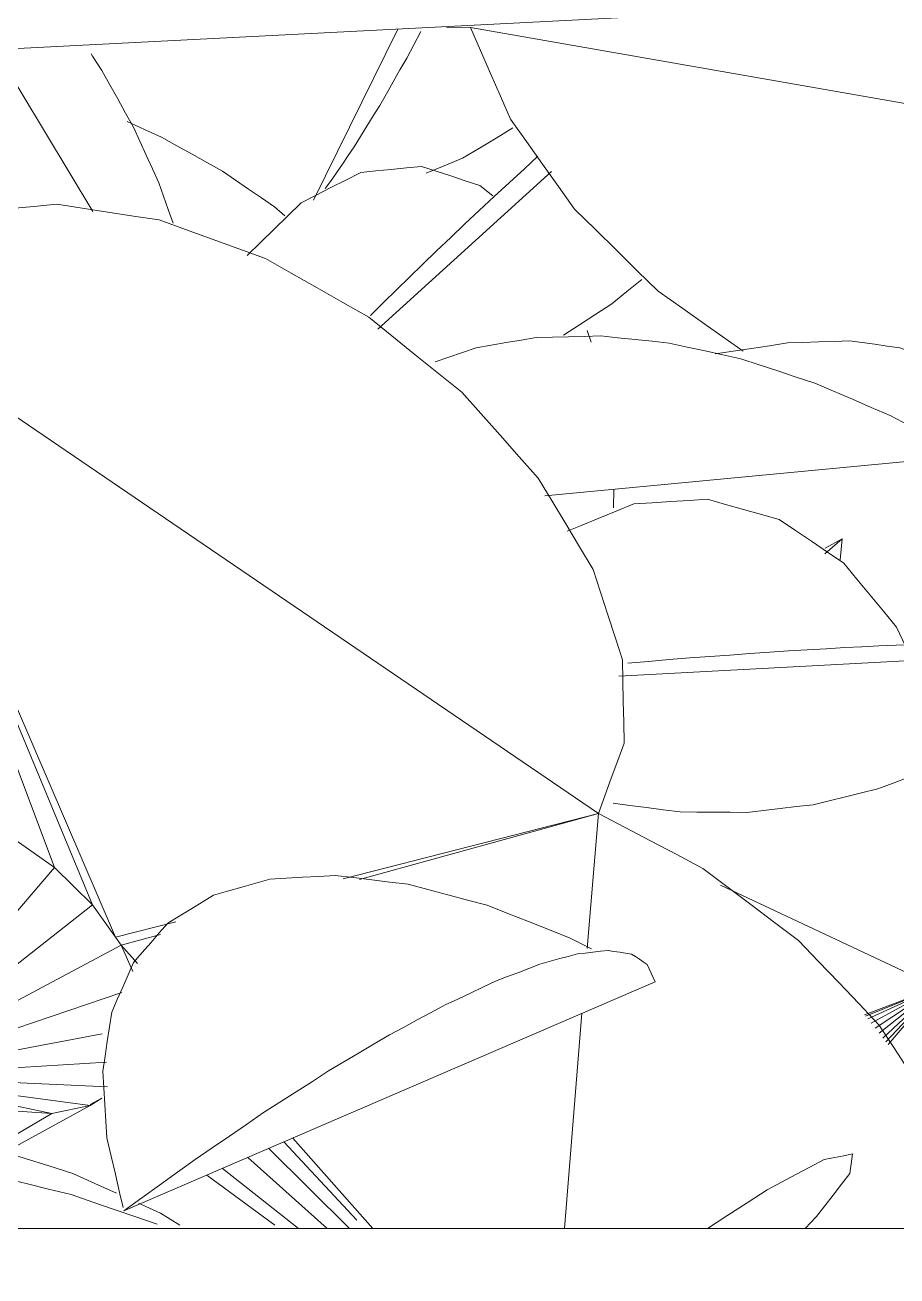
# Model space of a CAD drawing. Header units: metres. Extents: x -18.34 to -13.25, y -25.49 to -16.26.
# Drawn here: x -17.8561 to -17.8117, y -20.8137 to -20.7499 of the extents above; entities that cross this region are included whole.
import ezdxf

# ---------------------------------------------------------------- set-up
doc = ezdxf.new("R2010")
doc.units = ezdxf.units.M
for name, color, linetype, lineweight in [('Importações nas famílias', 7, 'Continuous', 5), ('Quadro estrutural', 7, 'Continuous', 5), ('Vegetação', 7, 'Continuous', 5)]:
    doc.layers.add(name, color=color, linetype=linetype, lineweight=lineweight)

# ---------------------------------------------------------------- blocks, each defined once
blk = doc.blocks.new('Planta_pergolado_12200 - plantas pergolado_skp_Component_12-V1389-Pavimento 02 - Executivo')
at = {"layer": 'Importações nas famílias', "color": 9, "flags": 128}
for points in [[(0.139954, 0.03101), (0.139145, 0.030566), (0.138306, 0.030106)], [(0.138306, 0.030106), (0.137562, 0.029542), (0.136817, 0.028978), (0.136073, 0.028414)]]:
    blk.add_lwpolyline(points, dxfattribs=at)
blk = doc.blocks.new('Planta_pergolado_12200 - plantas pergolado_skp_Component_12-V7-Pavimento 02 - Executivo')
at = {"layer": 'Importações nas famílias', "color": 9, "flags": 128}
for points in [[(0.146968, 0.033379), (0.147629, 0.033025), (0.14829, 0.032671), (0.14895, 0.032316), (0.149611, 0.031962)], [(0.149611, 0.031962), (0.150378, 0.031639), (0.151146, 0.031315), (0.151913, 0.030992), (0.15268, 0.030668)], [(0.15268, 0.030668), (0.153536, 0.030383), (0.154392, 0.030098)]]:
    blk.add_lwpolyline(points, dxfattribs=at)
blk = doc.blocks.new('Planta_pergolado_12200 - plantas pergolado_skp_Component_17-V2489-Pavimento 02 - Executivo')
at = {"layer": 'Importações nas famílias', "color": 9}
for p, q in [((0.129426, 0.045015), (0.129352, 0.045903)), ((0.13152, 0.03763), (0.13126, 0.038165)), ((0.146293, 0.033744), (0.145722, 0.03305)), ((0.145722, 0.03305), (0.145056, 0.032615)), ((0.137345, 0.031307), (0.13668, 0.031743))]:
    blk.add_line(p, q, dxfattribs=at)
at = {"layer": 'Importações nas famílias', "color": 9, "flags": 128}
blk.add_lwpolyline([(0.139488, 0.030861), (0.138774, 0.03101), (0.13806, 0.031159), (0.137345, 0.031307)], dxfattribs=at)
blk = doc.blocks.new('Planta_pergolado_12200 - plantas pergolado_skp_Component_16-V2490-Pavimento 02 - Executivo')
for name in ['Planta_pergolado_12200 - plantas pergolado_skp_Component_17-V2489-Pavimento 02 - Executivo', 'Planta_pergolado_12200 - plantas pergolado_skp_Component_12-V7-Pavimento 02 - Executivo', 'Planta_pergolado_12200 - plantas pergolado_skp_Component_12-V1389-Pavimento 02 - Executivo']:
    blk.add_blockref(name, (0, 0))
blk = doc.blocks.new('Planta_pergolado_12200 - plantas pergolado_skp_-V2507-Pavimento 02 - Executivo')
blk.add_blockref('Planta_pergolado_12200 - plantas pergolado_skp_Component_16-V2490-Pavimento 02 - Executivo', (0, 0))
blk = doc.blocks.new('Planta_pergolado_12200 - plantas pergolado_skp_Component_12-V1468-Pavimento 02 - Executivo')
at = {"layer": 'Importações nas famílias', "color": 9}
for p, q in [((0.142039, 0.024325), (0.145149, 0.03287)), ((0.14444, 0.031897), (0.144658, 0.032255))]:
    blk.add_line(p, q, dxfattribs=at)
at = {"layer": 'Importações nas famílias', "color": 9, "flags": 128}
for points in [[(0.1435, 0.030127), (0.143735, 0.030569), (0.14397, 0.031012), (0.144205, 0.031454), (0.14444, 0.031897)], [(0.139954, 0.03101), (0.139145, 0.030566), (0.138306, 0.030106)], [(0.138306, 0.030106), (0.137562, 0.029542), (0.136817, 0.028978), (0.136073, 0.028414)], [(0.142506, 0.028037), (0.142754, 0.02856), (0.143003, 0.029082), (0.143251, 0.029605), (0.1435, 0.030127)], [(0.141469, 0.025652), (0.141728, 0.026248), (0.141987, 0.026845), (0.142246, 0.027441), (0.142506, 0.028037)], [(0.140935, 0.024324), (0.141202, 0.024988), (0.141469, 0.025652)]]:
    blk.add_lwpolyline(points, dxfattribs=at)
blk = doc.blocks.new('Planta_pergolado_12200 - plantas pergolado_skp_Component_12-V114-Pavimento 02 - Executivo')
at = {"layer": 'Importações nas famílias', "color": 9}
blk.add_line((0.146429, 0.033756), (0.146968, 0.033379), dxfattribs=at)
at = {"layer": 'Importações nas famílias', "color": 9, "flags": 128}
for points in [[(0.146968, 0.033379), (0.147629, 0.033025), (0.14829, 0.032671), (0.14895, 0.032316), (0.149611, 0.031962)], [(0.149611, 0.031962), (0.150378, 0.031639), (0.151146, 0.031315), (0.151913, 0.030992), (0.15268, 0.030668)], [(0.15268, 0.030668), (0.153536, 0.030383), (0.154392, 0.030098)]]:
    blk.add_lwpolyline(points, dxfattribs=at)
blk = doc.blocks.new('Planta_pergolado_12200 - plantas pergolado_skp_Component_17-V2557-Pavimento 02 - Executivo')
at = {"layer": 'Importações nas famílias', "color": 9}
for p, q in [((0.129426, 0.045015), (0.129352, 0.045903)), ((0.13152, 0.03763), (0.13126, 0.038165)), ((0.137345, 0.031307), (0.13668, 0.031743))]:
    blk.add_line(p, q, dxfattribs=at)
at = {"layer": 'Importações nas famílias', "color": 9, "flags": 128}
for points in [[(0.148008, 0.035823), (0.147437, 0.03513), (0.146865, 0.034437), (0.146293, 0.033744), (0.145722, 0.03305)], [(0.145722, 0.03305), (0.145056, 0.032615), (0.144391, 0.032179), (0.143725, 0.031743), (0.143059, 0.031307)], [(0.140202, 0.030713), (0.139488, 0.030861), (0.138774, 0.03101), (0.13806, 0.031159), (0.137345, 0.031307)], [(0.143059, 0.031307), (0.142345, 0.031159), (0.141631, 0.03101), (0.140917, 0.030861), (0.140202, 0.030713)]]:
    blk.add_lwpolyline(points, dxfattribs=at)
blk = doc.blocks.new('Planta_pergolado_12200 - plantas pergolado_skp_Component_16-V2558-Pavimento 02 - Executivo')
for name in ['Planta_pergolado_12200 - plantas pergolado_skp_Component_17-V2557-Pavimento 02 - Executivo', 'Planta_pergolado_12200 - plantas pergolado_skp_Component_12-V114-Pavimento 02 - Executivo', 'Planta_pergolado_12200 - plantas pergolado_skp_Component_12-V1468-Pavimento 02 - Executivo']:
    blk.add_blockref(name, (0, 0))
blk = doc.blocks.new('Planta_pergolado_12200 - plantas pergolado_skp_-V2575-Pavimento 02 - Executivo')
blk.add_blockref('Planta_pergolado_12200 - plantas pergolado_skp_Component_16-V2558-Pavimento 02 - Executivo', (0, 0))
blk = doc.blocks.new('Planta_pergolado_12200 - plantas pergolado_skp_-V2576-Pavimento 02 - Executivo')
at = {"rotation": 89.9999999999999}
for name in ['Planta_pergolado_12200 - plantas pergolado_skp_-V2575-Pavimento 02 - Executivo', 'Planta_pergolado_12200 - plantas pergolado_skp_-V2507-Pavimento 02 - Executivo']:
    blk.add_blockref(name, (0.696245, 0.01573), dxfattribs=at)
blk = doc.blocks.new('Planta_pergolado_12200 - plantas pergolado_skp_Component_12-V2769-Pavimento 02 - Executivo')
at = {"layer": 'Importações nas famílias', "color": 9}
for p, q in [((0.186091, 0.276065), (0.177946, 0.265362)), ((0.175476, 0.262115), (0.170155, 0.255122))]:
    blk.add_line(p, q, dxfattribs=at)
at = {"layer": 'Importações nas famílias', "color": 9, "flags": 128}
for points in [[(0.186091, 0.276065), (0.185327, 0.275535), (0.184564, 0.275005), (0.1838, 0.274476), (0.183037, 0.273946)], [(0.186151, 0.272047), (0.186136, 0.273051), (0.186121, 0.274056), (0.186106, 0.27506), (0.186091, 0.276065)], [(0.183037, 0.273946), (0.182308, 0.273383), (0.181579, 0.27282), (0.18085, 0.272257), (0.180121, 0.271693)], [(0.185777, 0.268063), (0.18587, 0.269059), (0.185964, 0.270055), (0.186057, 0.271051), (0.186151, 0.272047)], [(0.180121, 0.271693), (0.179434, 0.271103), (0.178747, 0.270512), (0.178061, 0.269922), (0.177374, 0.269331)], [(0.177374, 0.269331), (0.176738, 0.26872), (0.176101, 0.268109), (0.175464, 0.267498)], [(0.184977, 0.264207), (0.185177, 0.265171), (0.185377, 0.266135), (0.185577, 0.267099), (0.185777, 0.268063)], [(0.183769, 0.260569), (0.184071, 0.261478), (0.184373, 0.262388), (0.184675, 0.263297), (0.184977, 0.264207)], [(0.17105, 0.262596), (0.170963, 0.262488), (0.170447, 0.261856)], [(0.170447, 0.261856), (0.170001, 0.261224), (0.169554, 0.260592), (0.169108, 0.259959), (0.168661, 0.259327)], [(0.182183, 0.257234), (0.18258, 0.258068), (0.182976, 0.258902), (0.183373, 0.259735), (0.183769, 0.260569)], [(0.168661, 0.259327), (0.168289, 0.258702), (0.167917, 0.258077), (0.167545, 0.257451), (0.167173, 0.256826)], [(0.180256, 0.254281), (0.180738, 0.255019), (0.18122, 0.255758), (0.181702, 0.256496), (0.182183, 0.257234)], [(0.167173, 0.256826), (0.166879, 0.256215), (0.166585, 0.255604), (0.166291, 0.254992)], [(0.179144, 0.25303), (0.1797, 0.253656), (0.180256, 0.254281)]]:
    blk.add_lwpolyline(points, dxfattribs=at)
blk = doc.blocks.new('Planta_pergolado_12200 - plantas pergolado_skp_Component_12-V1763-Pavimento 02 - Executivo')
at = {"layer": 'Importações nas famílias', "color": 9}
blk.add_line((0.148624, 0.259382), (0.156041, 0.251015), dxfattribs=at)
at = {"layer": 'Importações nas famílias', "color": 9, "flags": 128}
for points in [[(0.151847, 0.257166), (0.151203, 0.257903), (0.150559, 0.258641), (0.149915, 0.259378), (0.14934, 0.260037)], [(0.154258, 0.254316), (0.153656, 0.255029), (0.153053, 0.255741), (0.15245, 0.256454), (0.151847, 0.257166)], [(0.143786, 0.254732), (0.144431, 0.254078), (0.145076, 0.253424)], [(0.156449, 0.251633), (0.155901, 0.252303), (0.155354, 0.252974), (0.154806, 0.253645), (0.154258, 0.254316)], [(0.145076, 0.253424), (0.145786, 0.252842), (0.146497, 0.252261), (0.147207, 0.25168)]]:
    blk.add_lwpolyline(points, dxfattribs=at)
blk = doc.blocks.new('Planta_pergolado_12200 - plantas pergolado_skp_Component_12-V1764-Pavimento 02 - Executivo')
at = {"layer": 'Importações nas famílias', "color": 9}
blk.add_line((0.119813, 0.239573), (0.142829, 0.235803), dxfattribs=at)
at = {"layer": 'Importações nas famílias', "color": 9, "flags": 128}
for points in [[(0.120571, 0.239679), (0.120381, 0.239652), (0.120192, 0.239626), (0.120002, 0.239599), (0.119813, 0.239573)], [(0.119813, 0.239573), (0.120367, 0.238967), (0.120921, 0.238361), (0.121476, 0.237755), (0.12203, 0.237149)], [(0.12191, 0.239656), (0.121575, 0.239662), (0.121241, 0.239668), (0.120906, 0.239673), (0.120571, 0.239679)], [(0.1238, 0.239505), (0.123327, 0.239543), (0.122855, 0.239581), (0.122383, 0.239618), (0.12191, 0.239656)], [(0.126194, 0.239228), (0.125596, 0.239297), (0.124997, 0.239366), (0.124398, 0.239436), (0.1238, 0.239505)], [(0.129038, 0.238833), (0.128327, 0.238932), (0.127616, 0.23903), (0.126905, 0.239129), (0.126194, 0.239228)], [(0.132265, 0.238328), (0.131458, 0.238454), (0.130652, 0.23858), (0.129845, 0.238707), (0.129038, 0.238833)], [(0.135798, 0.237726), (0.134915, 0.237876), (0.134032, 0.238027), (0.133148, 0.238177), (0.132265, 0.238328)], [(0.139555, 0.23704), (0.138616, 0.237211), (0.137677, 0.237383), (0.136738, 0.237554), (0.135798, 0.237726)], [(0.12203, 0.237149), (0.122643, 0.23662), (0.123256, 0.23609), (0.123868, 0.23556), (0.124481, 0.23503)], [(0.142475, 0.236475), (0.141502, 0.236663), (0.140529, 0.236852), (0.139555, 0.23704)], [(0.124481, 0.23503), (0.125146, 0.234582), (0.125811, 0.234134), (0.126475, 0.233686), (0.12714, 0.233239)], [(0.12714, 0.233239), (0.127849, 0.232878), (0.128558, 0.232516), (0.129267, 0.232155), (0.129976, 0.231794)], [(0.129976, 0.231794), (0.130721, 0.231524), (0.131467, 0.231254), (0.132212, 0.230984), (0.132958, 0.230714)], [(0.132958, 0.230714), (0.133732, 0.230538), (0.134505, 0.230361), (0.135279, 0.230185), (0.136053, 0.230009)], [(0.136053, 0.230009), (0.136846, 0.229929), (0.137639, 0.229848), (0.138432, 0.229768), (0.139226, 0.229687)], [(0.139226, 0.229687), (0.14003, 0.229704), (0.140834, 0.22972), (0.141638, 0.229736), (0.142442, 0.229753)]]:
    blk.add_lwpolyline(points, dxfattribs=at)
blk = doc.blocks.new('Planta_pergolado_12200 - plantas pergolado_skp_Component_17-V2770-Pavimento 02 - Executivo')
at = {"layer": 'Importações nas famílias', "color": 9}
for p, q in [((0.12936, 0.238654), (0.129911, 0.239556)), ((0.126129, 0.222713), (0.136923, 0.226418)), ((0.126129, 0.222713), (0.12578, 0.216691)), ((0.126129, 0.222713), (0.128871, 0.220445)), ((0.126129, 0.222713), (0.129086, 0.220662)), ((0.126129, 0.222713), (0.129264, 0.220841)), ((0.126129, 0.222713), (0.129384, 0.220962)), ((0.126129, 0.222713), (0.12944, 0.221018)), ((0.126129, 0.222713), (0.129439, 0.221017)), ((0.128171, 0.21974), (0.126129, 0.222713)), ((0.126129, 0.222713), (0.128281, 0.219851)), ((0.126129, 0.222713), (0.128443, 0.220015)), ((0.126129, 0.222713), (0.128647, 0.22022))]:
    blk.add_line(p, q, dxfattribs=at)
at = {"layer": 'Importações nas famílias', "color": 9, "flags": 128}
for points in [[(0.13603, 0.24406), (0.136904, 0.244208), (0.137779, 0.244355), (0.138653, 0.244502), (0.139528, 0.244649)], [(0.139528, 0.244649), (0.140397, 0.244499), (0.141266, 0.244349), (0.142136, 0.244199), (0.143005, 0.244049)], [(0.13275, 0.242323), (0.13357, 0.242758), (0.13439, 0.243192), (0.13521, 0.243626), (0.13603, 0.24406)], [(0.143005, 0.244049), (0.14381, 0.243612), (0.144615, 0.243175), (0.145419, 0.242738), (0.146027, 0.242408)], [(0.129911, 0.239556), (0.13062, 0.240248), (0.13133, 0.24094), (0.13204, 0.241631), (0.13275, 0.242323)], [(0.126287, 0.231742), (0.126642, 0.232793), (0.126881, 0.233504)], [(0.125749, 0.227229), (0.125883, 0.228357), (0.126018, 0.229485), (0.126152, 0.230614), (0.126287, 0.231742)], [(0.126129, 0.222713), (0.126034, 0.223842), (0.125939, 0.224971), (0.125844, 0.2261), (0.125749, 0.227229)], [(0.122616, 0.222362), (0.123494, 0.22245), (0.124373, 0.222538), (0.125251, 0.222626), (0.126129, 0.222713)], [(0.119274, 0.220847), (0.120109, 0.221226), (0.120945, 0.221605), (0.121781, 0.221983), (0.122616, 0.222362)], [(0.11633, 0.218273), (0.117066, 0.218917), (0.117802, 0.21956), (0.118538, 0.220204), (0.119274, 0.220847)], [(0.113985, 0.214814), (0.114571, 0.215679), (0.115157, 0.216544), (0.115744, 0.217408), (0.11633, 0.218273)], [(0.113192, 0.212761), (0.113588, 0.213788), (0.113985, 0.214814)]]:
    blk.add_lwpolyline(points, dxfattribs=at)
blk = doc.blocks.new('Planta_pergolado_12200 - plantas pergolado_skp_Component_16-V2771-Pavimento 02 - Executivo')
for name in ['Planta_pergolado_12200 - plantas pergolado_skp_Component_12-V2769-Pavimento 02 - Executivo', 'Planta_pergolado_12200 - plantas pergolado_skp_Component_12-V1763-Pavimento 02 - Executivo', 'Planta_pergolado_12200 - plantas pergolado_skp_Component_17-V2770-Pavimento 02 - Executivo', 'Planta_pergolado_12200 - plantas pergolado_skp_Component_12-V1764-Pavimento 02 - Executivo']:
    blk.add_blockref(name, (0, 0))
blk = doc.blocks.new('Planta_pergolado_12200 - plantas pergolado_skp_Component_12-V2772-Pavimento 02 - Executivo')
at = {"layer": 'Importações nas famílias', "color": 9}
for p, q in [((0.170963, 0.262488), (0.170447, 0.261856)), ((0.183769, 0.260569), (0.183976, 0.261191))]:
    blk.add_line(p, q, dxfattribs=at)
at = {"layer": 'Importações nas famílias', "color": 9, "flags": 128}
for points in [[(0.184564, 0.275005), (0.1838, 0.274476), (0.183037, 0.273946)], [(0.183037, 0.273946), (0.182308, 0.273383), (0.181579, 0.27282), (0.18085, 0.272257), (0.180121, 0.271693)], [(0.186151, 0.272047), (0.186136, 0.273051), (0.186121, 0.274056)], [(0.185777, 0.268063), (0.18587, 0.269059), (0.185964, 0.270055), (0.186057, 0.271051), (0.186151, 0.272047)], [(0.180121, 0.271693), (0.179434, 0.271103), (0.178747, 0.270512), (0.178061, 0.269922), (0.177374, 0.269331)], [(0.177374, 0.269331), (0.176738, 0.26872), (0.176101, 0.268109), (0.175464, 0.267498)], [(0.184977, 0.264207), (0.185177, 0.265171), (0.185377, 0.266135), (0.185577, 0.267099), (0.185777, 0.268063)], [(0.184071, 0.261478), (0.184373, 0.262388), (0.184675, 0.263297), (0.184977, 0.264207)], [(0.170447, 0.261856), (0.170001, 0.261224), (0.169554, 0.260592), (0.169108, 0.259959), (0.168661, 0.259327)], [(0.182183, 0.257234), (0.18258, 0.258068), (0.182976, 0.258902), (0.183373, 0.259735), (0.183769, 0.260569)], [(0.168661, 0.259327), (0.168289, 0.258702), (0.167917, 0.258077), (0.167545, 0.257451), (0.167173, 0.256826)], [(0.180256, 0.254281), (0.180738, 0.255019), (0.18122, 0.255758), (0.181702, 0.256496), (0.182183, 0.257234)], [(0.167173, 0.256826), (0.166879, 0.256215), (0.166585, 0.255604), (0.166291, 0.254992)], [(0.179144, 0.25303), (0.1797, 0.253656), (0.180256, 0.254281)]]:
    blk.add_lwpolyline(points, dxfattribs=at)
blk = doc.blocks.new('Planta_pergolado_12200 - plantas pergolado_skp_Component_12-V1769-Pavimento 02 - Executivo')
at = {"layer": 'Importações nas famílias', "color": 9, "flags": 128}
for points in [[(0.143786, 0.254732), (0.144431, 0.254078), (0.145076, 0.253424)], [(0.145076, 0.253424), (0.145786, 0.252842), (0.146497, 0.252261), (0.147207, 0.25168)], [(0.156449, 0.251633), (0.155901, 0.252303), (0.155354, 0.252974)]]:
    blk.add_lwpolyline(points, dxfattribs=at)
blk = doc.blocks.new('Planta_pergolado_12200 - plantas pergolado_skp_Component_17-V2775-Pavimento 02 - Executivo')
at = {"layer": 'Importações nas famílias', "color": 9}
blk.add_line((0.129392, 0.238706), (0.129911, 0.239556), dxfattribs=at)
at = {"layer": 'Importações nas famílias', "color": 9, "flags": 128}
for points in [[(0.13603, 0.24406), (0.136904, 0.244208), (0.137779, 0.244355), (0.138653, 0.244502), (0.139528, 0.244649)], [(0.139528, 0.244649), (0.140397, 0.244499), (0.141266, 0.244349), (0.142136, 0.244199), (0.143005, 0.244049)], [(0.13275, 0.242323), (0.13357, 0.242758), (0.13439, 0.243192), (0.13521, 0.243626), (0.13603, 0.24406)], [(0.143005, 0.244049), (0.14381, 0.243612), (0.144615, 0.243175), (0.145419, 0.242738), (0.146027, 0.242408)], [(0.129911, 0.239556), (0.13062, 0.240248), (0.13133, 0.24094), (0.13204, 0.241631), (0.13275, 0.242323)], [(0.126287, 0.231742), (0.126642, 0.232793), (0.126881, 0.233504)], [(0.125749, 0.227229), (0.125883, 0.228357), (0.126018, 0.229485), (0.126152, 0.230614), (0.126287, 0.231742)], [(0.125939, 0.224971), (0.125844, 0.2261), (0.125749, 0.227229)], [(0.122616, 0.222362), (0.123494, 0.22245), (0.124373, 0.222538)], [(0.119274, 0.220847), (0.120109, 0.221226), (0.120945, 0.221605), (0.121781, 0.221983), (0.122616, 0.222362)], [(0.11633, 0.218273), (0.117066, 0.218917), (0.117802, 0.21956), (0.118538, 0.220204), (0.119274, 0.220847)], [(0.113985, 0.214814), (0.114571, 0.215679), (0.115157, 0.216544), (0.115744, 0.217408), (0.11633, 0.218273)], [(0.113192, 0.212761), (0.113588, 0.213788), (0.113985, 0.214814)]]:
    blk.add_lwpolyline(points, dxfattribs=at)
blk = doc.blocks.new('Planta_pergolado_12200 - plantas pergolado_skp_Component_16-V2776-Pavimento 02 - Executivo')
for name in ['Planta_pergolado_12200 - plantas pergolado_skp_Component_12-V2772-Pavimento 02 - Executivo', 'Planta_pergolado_12200 - plantas pergolado_skp_Component_12-V1769-Pavimento 02 - Executivo', 'Planta_pergolado_12200 - plantas pergolado_skp_Component_17-V2775-Pavimento 02 - Executivo']:
    blk.add_blockref(name, (0, 0))
blk = doc.blocks.new('Planta_pergolado_12200 - plantas pergolado_skp_Component_17-V2781-Pavimento 02 - Executivo')
at = {"layer": 'Importações nas famílias', "color": 9}
blk.add_line((0.192863, 0.159921), (0.192938, 0.160543), dxfattribs=at)
at = {"layer": 'Importações nas famílias', "color": 9, "flags": 128}
for points in [[(0.193418, 0.162558), (0.193548, 0.162694), (0.193677, 0.16283), (0.193806, 0.162967), (0.193936, 0.163103)], [(0.193936, 0.163103), (0.194064, 0.16286), (0.194192, 0.162617), (0.194319, 0.162374), (0.194447, 0.162131)], [(0.192938, 0.160543), (0.193058, 0.161047), (0.193178, 0.16155), (0.193298, 0.162054), (0.193418, 0.162558)], [(0.194447, 0.162131), (0.194563, 0.16153), (0.194678, 0.160928), (0.194793, 0.160327), (0.194909, 0.159725)], [(0.194909, 0.159725), (0.195002, 0.158817), (0.195095, 0.157908), (0.195184, 0.157034)]]:
    blk.add_lwpolyline(points, dxfattribs=at)
blk = doc.blocks.new('Planta_pergolado_12200 - plantas pergolado_skp_Component_16-V2782-Pavimento 02 - Executivo')
blk.add_blockref('Planta_pergolado_12200 - plantas pergolado_skp_Component_17-V2781-Pavimento 02 - Executivo', (0, 0))
blk = doc.blocks.new('Planta_pergolado_12200 - plantas pergolado_skp_-V2786-Pavimento 02 - Executivo')
blk.add_blockref('Planta_pergolado_12200 - plantas pergolado_skp_Component_16-V2782-Pavimento 02 - Executivo', (0, 0))
blk = doc.blocks.new('Planta_pergolado_12200 - plantas pergolado_skp_-V2787-Pavimento 02 - Executivo')
for name in ['Planta_pergolado_12200 - plantas pergolado_skp_Component_16-V2771-Pavimento 02 - Executivo', 'Planta_pergolado_12200 - plantas pergolado_skp_Component_16-V2776-Pavimento 02 - Executivo']:
    blk.add_blockref(name, (0, 0))
at = {"xscale": 1.254472261797389, "yscale": 1.254472261797389, "zscale": 1.254472261797389, "rotation": 44.99999999999149}
blk.add_blockref('Planta_pergolado_12200 - plantas pergolado_skp_-V2786-Pavimento 02 - Executivo', (0.101937, -0.102346), dxfattribs=at)
blk = doc.blocks.new('Planta_pergolado_12200 - plantas pergolado_skp_-V2846-Pavimento 02 - Executivo')
at = {"rotation": 89.9999999999999}
blk.add_blockref('Planta_pergolado_12200 - plantas pergolado_skp_-V2787-Pavimento 02 - Executivo', (0.274037, 0.01573), dxfattribs=at)
blk = doc.blocks.new('Planta_pergolado_12200 - plantas pergolado_skp_Component_12-V2990-Pavimento 02 - Executivo')
at = {"layer": 'Importações nas famílias', "color": 9}
for p, q in [((-0.269228, 0.287626), (-0.270344, 0.288129)), ((-0.268241, 0.287019), (-0.269228, 0.287626))]:
    blk.add_line(p, q, dxfattribs=at)
at = {"layer": 'Importações nas famílias', "color": 9, "flags": 128}
for points in [[(-0.27369, 0.289639), (-0.274907, 0.290027), (-0.276125, 0.290415), (-0.277342, 0.290803), (-0.27856, 0.29119)], [(-0.278376, 0.289694), (-0.277225, 0.289412), (-0.276075, 0.28913), (-0.274924, 0.288847), (-0.273773, 0.288565)], [(-0.271459, 0.288633), (-0.272575, 0.289136), (-0.27369, 0.289639)], [(-0.273773, 0.288565), (-0.272678, 0.288189), (-0.271582, 0.287813), (-0.270487, 0.287437), (-0.269392, 0.287061)]]:
    blk.add_lwpolyline(points, dxfattribs=at)
blk = doc.blocks.new('Planta_pergolado_12200 - plantas pergolado_skp_Component_12-V2991-Pavimento 02 - Executivo')
at = {"layer": 'Importações nas famílias', "color": 9}
for p, q in [((-0.247272, 0.301083), (-0.248356, 0.301639)), ((-0.271088, 0.28774), (-0.244021, 0.299412))]:
    blk.add_line(p, q, dxfattribs=at)
at = {"layer": 'Importações nas famílias', "color": 9, "flags": 128}
for points in [[(-0.263654, 0.30464), (-0.26437, 0.304437), (-0.265086, 0.304233), (-0.265803, 0.304029), (-0.266519, 0.303825)], [(-0.260323, 0.304826), (-0.261156, 0.30478), (-0.261988, 0.304733), (-0.262821, 0.304687), (-0.263654, 0.30464)], [(-0.256603, 0.304379), (-0.257533, 0.304491), (-0.258463, 0.304603), (-0.259393, 0.304715), (-0.260323, 0.304826)], [(-0.252583, 0.303308), (-0.253588, 0.303576), (-0.254593, 0.303843), (-0.255598, 0.304111), (-0.256603, 0.304379)], [(-0.266519, 0.303825), (-0.267102, 0.303469), (-0.267684, 0.303113), (-0.268267, 0.302756), (-0.26885, 0.3024)], [(-0.248356, 0.301639), (-0.249413, 0.302057), (-0.250469, 0.302474), (-0.251526, 0.302891), (-0.252583, 0.303308)], [(-0.26885, 0.3024), (-0.269286, 0.301899), (-0.269721, 0.301399), (-0.270157, 0.300898), (-0.270593, 0.300398)], [(-0.249901, 0.300308), (-0.249421, 0.300439), (-0.248941, 0.300571), (-0.248461, 0.300702), (-0.247982, 0.300833)], [(-0.247982, 0.300833), (-0.247591, 0.300876), (-0.2472, 0.300919), (-0.24681, 0.300962), (-0.246419, 0.301005)], [(-0.246419, 0.301005), (-0.246122, 0.30096), (-0.245824, 0.300915), (-0.245527, 0.300869), (-0.24523, 0.300824)], [(-0.24523, 0.300824), (-0.245029, 0.300691), (-0.244829, 0.300557), (-0.244628, 0.300424), (-0.244428, 0.300291)], [(-0.270593, 0.300398), (-0.270871, 0.299765), (-0.271149, 0.299132), (-0.271428, 0.298499), (-0.271706, 0.297866)], [(-0.252155, 0.299438), (-0.251591, 0.299655), (-0.251028, 0.299873), (-0.250464, 0.300091), (-0.249901, 0.300308)], [(-0.244428, 0.300291), (-0.244326, 0.300071), (-0.244224, 0.299851), (-0.244123, 0.299632), (-0.244021, 0.299412)], [(-0.254718, 0.298231), (-0.254077, 0.298532), (-0.253436, 0.298834), (-0.252795, 0.299136), (-0.252155, 0.299438)], [(-0.271706, 0.297866), (-0.271821, 0.297116), (-0.271935, 0.296365), (-0.27205, 0.295615), (-0.272165, 0.294864)], [(-0.257564, 0.296701), (-0.256852, 0.297083), (-0.256141, 0.297466), (-0.25543, 0.297848), (-0.254718, 0.298231)], [(-0.260659, 0.294865), (-0.259885, 0.295324), (-0.259111, 0.295783), (-0.258337, 0.296242), (-0.257564, 0.296701)], [(-0.272165, 0.294864), (-0.272113, 0.294014), (-0.272061, 0.293163), (-0.272009, 0.292313), (-0.271957, 0.291462)], [(-0.263969, 0.292743), (-0.263142, 0.293274), (-0.262314, 0.293804), (-0.261486, 0.294334), (-0.260659, 0.294865)], [(-0.267459, 0.29036), (-0.266586, 0.290955), (-0.265714, 0.291551), (-0.264842, 0.292147), (-0.263969, 0.292743)], [(-0.271957, 0.291462), (-0.271739, 0.290532), (-0.271522, 0.289601), (-0.271305, 0.288671), (-0.271129, 0.287918)], [(-0.271088, 0.28774), (-0.27018, 0.288395), (-0.269273, 0.28905), (-0.268366, 0.289705), (-0.267459, 0.29036)]]:
    blk.add_lwpolyline(points, dxfattribs=at)
blk = doc.blocks.new('Planta_pergolado_12200 - plantas pergolado_skp_Component_17-V2992-Pavimento 02 - Executivo')
at = {"layer": 'Importações nas famílias', "color": 9}
for p, q in [((-0.285564, 0.334299), (-0.246916, 0.307988)), ((-0.274617, 0.305225), (-0.285564, 0.334299)), ((-0.272691, 0.303335), (-0.285564, 0.334299)), ((-0.271516, 0.301684), (-0.285564, 0.334299)), ((-0.246916, 0.307988), (-0.259916, 0.304657)), ((-0.259078, 0.304625), (-0.246916, 0.307988)), ((-0.246916, 0.307988), (-0.24748, 0.301113)), ((-0.274617, 0.305225), (-0.276867, 0.306811)), ((-0.283779, 0.294579), (-0.274617, 0.305225)), ((-0.272691, 0.303335), (-0.274617, 0.305225)), ((-0.283779, 0.294579), (-0.272691, 0.303335)), ((-0.271516, 0.301684), (-0.272691, 0.303335)), ((-0.268448, 0.30247), (-0.271516, 0.301684)), ((-0.27122, 0.301269), (-0.271516, 0.301684)), ((-0.27122, 0.301269), (-0.269218, 0.301822)), ((-0.283779, 0.294579), (-0.27122, 0.301269)), ((-0.270641, 0.299939), (-0.27122, 0.301269)), ((-0.270391, 0.300336), (-0.27122, 0.301269)), ((-0.283779, 0.294579), (-0.27119, 0.298866)), ((-0.247752, 0.297803), (-0.248651, 0.286846)), ((-0.283779, 0.294579), (-0.272203, 0.296761)), ((-0.283779, 0.294579), (-0.271976, 0.295323)), ((-0.283779, 0.294579), (-0.274767, 0.292704)), ((-0.272813, 0.293111), (-0.283779, 0.294579)), ((-0.283779, 0.294579), (-0.271923, 0.294066)), ((-0.272813, 0.293111), (-0.27221, 0.293483)), ((-0.272813, 0.29315), (-0.27221, 0.293483)), ((-0.277619, 0.291011), (-0.274767, 0.292704)), ((-0.277035, 0.292845), (-0.274767, 0.292704)), ((-0.276805, 0.29092), (-0.272813, 0.293111)), ((-0.274767, 0.292704), (-0.272813, 0.293111)), ((-0.259218, 0.287262), (-0.262936, 0.291255)), ((-0.258403, 0.286846), (-0.262491, 0.291447)), ((-0.263708, 0.290923), (-0.259599, 0.286846)), ((-0.264783, 0.290459), (-0.260735, 0.286846)), ((-0.266865, 0.289561), (-0.263393, 0.287014)), ((-0.26607, 0.289904), (-0.262197, 0.286846))]:
    blk.add_line(p, q, dxfattribs=at)
at = {"layer": 'Importações nas famílias', "color": 9, "flags": 128}
for points in [[(-0.274513, 0.339017), (-0.275676, 0.338913), (-0.276838, 0.338808), (-0.278001, 0.338703), (-0.279163, 0.338598)], [(-0.2693, 0.338219), (-0.270603, 0.338419), (-0.271906, 0.338618), (-0.27321, 0.338818), (-0.274513, 0.339017)], [(-0.263877, 0.336257), (-0.265233, 0.336748), (-0.266589, 0.337238), (-0.267944, 0.337729), (-0.2693, 0.338219)], [(-0.258616, 0.333265), (-0.259931, 0.334013), (-0.261247, 0.334761), (-0.262562, 0.335509), (-0.263877, 0.336257)], [(-0.253875, 0.329447), (-0.25506, 0.330402), (-0.256245, 0.331356), (-0.257431, 0.332311), (-0.258616, 0.333265)], [(-0.249976, 0.325064), (-0.25095, 0.32616), (-0.251925, 0.327256), (-0.2529, 0.328352), (-0.253875, 0.329447)], [(-0.247185, 0.320413), (-0.247883, 0.321575), (-0.24858, 0.322738), (-0.249278, 0.323901), (-0.249976, 0.325064)], [(-0.245693, 0.315811), (-0.246066, 0.316962), (-0.246439, 0.318112), (-0.246812, 0.319262), (-0.247185, 0.320413)], [(-0.245601, 0.311574), (-0.245624, 0.312633), (-0.245647, 0.313693), (-0.24567, 0.314752), (-0.245693, 0.315811)], [(-0.246916, 0.307988), (-0.246587, 0.308884), (-0.246259, 0.309781), (-0.24593, 0.310677), (-0.245601, 0.311574)], [(-0.241593, 0.305188), (-0.242924, 0.305888), (-0.244255, 0.306588), (-0.245585, 0.307288), (-0.246916, 0.307988)], [(-0.23672, 0.301516), (-0.237939, 0.302434), (-0.239157, 0.303352), (-0.240375, 0.30427), (-0.241593, 0.305188)], [(-0.232629, 0.297222), (-0.233652, 0.298296), (-0.234675, 0.299369), (-0.235698, 0.300442), (-0.23672, 0.301516)], [(-0.229599, 0.2926), (-0.230357, 0.293755), (-0.231114, 0.294911), (-0.231872, 0.296067), (-0.232629, 0.297222)]]:
    blk.add_lwpolyline(points, dxfattribs=at)
blk = doc.blocks.new('Planta_pergolado_12200 - plantas pergolado_skp_Component_16-V2993-Pavimento 02 - Executivo')
for name in ['Planta_pergolado_12200 - plantas pergolado_skp_Component_17-V2992-Pavimento 02 - Executivo', 'Planta_pergolado_12200 - plantas pergolado_skp_Component_12-V2991-Pavimento 02 - Executivo', 'Planta_pergolado_12200 - plantas pergolado_skp_Component_12-V2990-Pavimento 02 - Executivo']:
    blk.add_blockref(name, (0, 0))
blk = doc.blocks.new('Planta_pergolado_12200 - plantas pergolado_skp_Component_12-V3004-Pavimento 02 - Executivo')
at = {"layer": 'Importações nas famílias', "color": 9}
blk.add_line((-0.284695, 0.346532), (-0.229003, 0.349379), dxfattribs=at)
blk = doc.blocks.new('Planta_pergolado_12200 - plantas pergolado_skp_Component_12-V3005-Pavimento 02 - Executivo')
at = {"layer": 'Importações nas famílias', "color": 9}
blk.add_line((-0.249644, 0.324174), (-0.228177, 0.326211), dxfattribs=at)
at = {"layer": 'Importações nas famílias', "color": 9, "flags": 128}
for points in [[(-0.253137, 0.331709), (-0.252374, 0.331839), (-0.25161, 0.33197), (-0.250846, 0.3321), (-0.250083, 0.332231)], [(-0.250083, 0.332231), (-0.24926, 0.332251), (-0.248438, 0.332271), (-0.247616, 0.33229), (-0.246793, 0.33231)], [(-0.246793, 0.33231), (-0.245922, 0.332219), (-0.24505, 0.332128), (-0.244178, 0.332037), (-0.243306, 0.331947)], [(-0.234122, 0.332055), (-0.234912, 0.33203), (-0.235703, 0.332004), (-0.236493, 0.331978), (-0.237284, 0.331952)], [(-0.231553, 0.331714), (-0.232196, 0.331799), (-0.232838, 0.331885), (-0.23348, 0.33197), (-0.234122, 0.332055)], [(-0.255227, 0.330989), (-0.254531, 0.331229), (-0.253834, 0.331469), (-0.253137, 0.331709)], [(-0.243306, 0.331947), (-0.242395, 0.331746), (-0.241483, 0.331545), (-0.240572, 0.331344), (-0.23966, 0.331143)], [(-0.237284, 0.331952), (-0.238204, 0.331816), (-0.239124, 0.331679), (-0.240044, 0.331543), (-0.240964, 0.331406)], [(-0.229638, 0.330935), (-0.230117, 0.33113), (-0.230596, 0.331325), (-0.231075, 0.331519), (-0.231553, 0.331714)], [(-0.23966, 0.331143), (-0.238719, 0.330835), (-0.237777, 0.330527), (-0.236836, 0.330218), (-0.235895, 0.32991)], [(-0.22842, 0.329739), (-0.228725, 0.330038), (-0.229029, 0.330337), (-0.229333, 0.330636), (-0.229638, 0.330935)], [(-0.235895, 0.32991), (-0.234934, 0.329497), (-0.233974, 0.329085), (-0.233013, 0.328672), (-0.232053, 0.328259)], [(-0.22793, 0.328151), (-0.228052, 0.328548), (-0.228175, 0.328945), (-0.228298, 0.329342), (-0.22842, 0.329739)], [(-0.232053, 0.328259), (-0.231084, 0.327747), (-0.230115, 0.327235), (-0.229146, 0.326723), (-0.228177, 0.326211)], [(-0.228115, 0.326696), (-0.228053, 0.327181), (-0.227991, 0.327666), (-0.22793, 0.328151)]]:
    blk.add_lwpolyline(points, dxfattribs=at)
blk = doc.blocks.new('Planta_pergolado_12200 - plantas pergolado_skp_Component_17-V3006-Pavimento 02 - Executivo')
at = {"layer": 'Importações nas famílias', "color": 9}
for p, q in [((-0.254656, 0.348035), (-0.253427, 0.348017)), ((-0.253427, 0.348017), (-0.213198, 0.340981))]:
    blk.add_line(p, q, dxfattribs=at)
at = {"layer": 'Importações nas famílias', "color": 9, "flags": 128}
for points in [[(-0.253427, 0.348017), (-0.25292, 0.346852), (-0.252413, 0.345688), (-0.251906, 0.344523), (-0.251398, 0.343358)], [(-0.251398, 0.343358), (-0.250583, 0.342213), (-0.249768, 0.341067), (-0.248952, 0.339922), (-0.248137, 0.338776)], [(-0.248137, 0.338776), (-0.247069, 0.337728), (-0.246001, 0.33668), (-0.244933, 0.335633), (-0.243866, 0.334585)], [(-0.243866, 0.334585), (-0.242618, 0.333706), (-0.24137, 0.332827), (-0.240122, 0.331948), (-0.239539, 0.331536)]]:
    blk.add_lwpolyline(points, dxfattribs=at)
blk = doc.blocks.new('Planta_pergolado_12200 - plantas pergolado_skp_Component_16-V3007-Pavimento 02 - Executivo')
for name in ['Planta_pergolado_12200 - plantas pergolado_skp_Component_17-V3006-Pavimento 02 - Executivo', 'Planta_pergolado_12200 - plantas pergolado_skp_Component_12-V3004-Pavimento 02 - Executivo', 'Planta_pergolado_12200 - plantas pergolado_skp_Component_12-V3005-Pavimento 02 - Executivo']:
    blk.add_blockref(name, (0, 0))
blk = doc.blocks.new('Planta_pergolado_12200 - plantas pergolado_skp_-V3010-Pavimento 02 - Executivo')
for name in ['Planta_pergolado_12200 - plantas pergolado_skp_Component_16-V3007-Pavimento 02 - Executivo', 'Planta_pergolado_12200 - plantas pergolado_skp_Component_16-V2993-Pavimento 02 - Executivo']:
    blk.add_blockref(name, (0, 0))
blk = doc.blocks.new('Planta_pergolado_12200 - plantas pergolado_skp_-V3011-Pavimento 02 - Executivo')
blk.add_blockref('Planta_pergolado_12200 - plantas pergolado_skp_-V3010-Pavimento 02 - Executivo', (0, 0))
blk = doc.blocks.new('Planta_pergolado_12200 - plantas pergolado_skp_-V3129-Pavimento 02 - Executivo')
blk.add_blockref('Planta_pergolado_12200 - plantas pergolado_skp_-V3011-Pavimento 02 - Executivo', (0, 0))
blk = doc.blocks.new('Planta_pergolado_12200 - plantas pergolado_skp_Component_12-V2184-Pavimento 02 - Executivo')
at = {"layer": 'Importações nas famílias', "color": 9}
for p, q in [((-0.234599, -0.32091), (-0.234505, -0.321979)), ((-0.234505, -0.321979), (-0.235375, -0.321219)), ((-0.234505, -0.321979), (-0.235359, -0.321505))]:
    blk.add_line(p, q, dxfattribs=at)
blk = doc.blocks.new('Planta_pergolado_12200 - plantas pergolado_skp_Component_16-V3132-Pavimento 02 - Executivo')
at = {"extrusion": (0, 0, -1), "zscale": -1, "rotation": 180}
blk.add_blockref('Planta_pergolado_12200 - plantas pergolado_skp_Component_12-V2184-Pavimento 02 - Executivo', (0, 0), dxfattribs=at)
blk = doc.blocks.new('Planta_pergolado_12200 - plantas pergolado_skp_-V3169-Pavimento 02 - Executivo')
blk.add_blockref('Planta_pergolado_12200 - plantas pergolado_skp_Component_16-V3132-Pavimento 02 - Executivo', (0, 0))
blk = doc.blocks.new('Planta_pergolado_12200 - plantas pergolado_skp_-V3374-Pavimento 02 - Executivo')
blk.add_blockref('Planta_pergolado_12200 - plantas pergolado_skp_-V3169-Pavimento 02 - Executivo', (0, 0))
blk = doc.blocks.new('Planta_pergolado_12200 - Planta_pergolado_12200-3075656-Pavimento 02 - Executivo')
for name in ['Planta_pergolado_12200 - plantas pergolado_skp_-V3374-Pavimento 02 - Executivo', 'Planta_pergolado_12200 - plantas pergolado_skp_-V3129-Pavimento 02 - Executivo']:
    blk.add_blockref(name, (0, 0))
at = {"xscale": 1.068436298615139, "yscale": 1.068436298615139, "zscale": 1.068436298615139, "rotation": 83.79999999999607}
blk.add_blockref('Planta_pergolado_12200 - plantas pergolado_skp_-V2576-Pavimento 02 - Executivo', (-0.167087, -0.38397), dxfattribs=at)
at = {"extrusion": (0, 0, -1), "xscale": 1.068436298615139, "yscale": 1.068436298615139, "zscale": 1.068436298615139, "rotation": 276.200000000004}
blk.add_blockref('Planta_pergolado_12200 - plantas pergolado_skp_-V2846-Pavimento 02 - Executivo', (0.073046, 0.337289), dxfattribs=at)
blk = doc.blocks.new('Tram - Tram-3151188-Pavimento 02 - Executivo')
at = {"layer": 'Quadro estrutural'}
blk.add_line((0, 0.05), (2.5, 0.05), dxfattribs=at)

msp = doc.modelspace()

# ---------------------------------------------------------------- block references
at = {"layer": 'Quadro estrutural'}
msp.add_blockref('Tram - Tram-3151188-Pavimento 02 - Executivo', (-18.21, -20.861243), dxfattribs=at)
at = {"layer": 'Vegetação', "color": 9}
msp.add_blockref('Planta_pergolado_12200 - Planta_pergolado_12200-3075656-Pavimento 02 - Executivo', (-17.58, -21.09809), dxfattribs=at)

doc.saveas('drawing.dxf')
